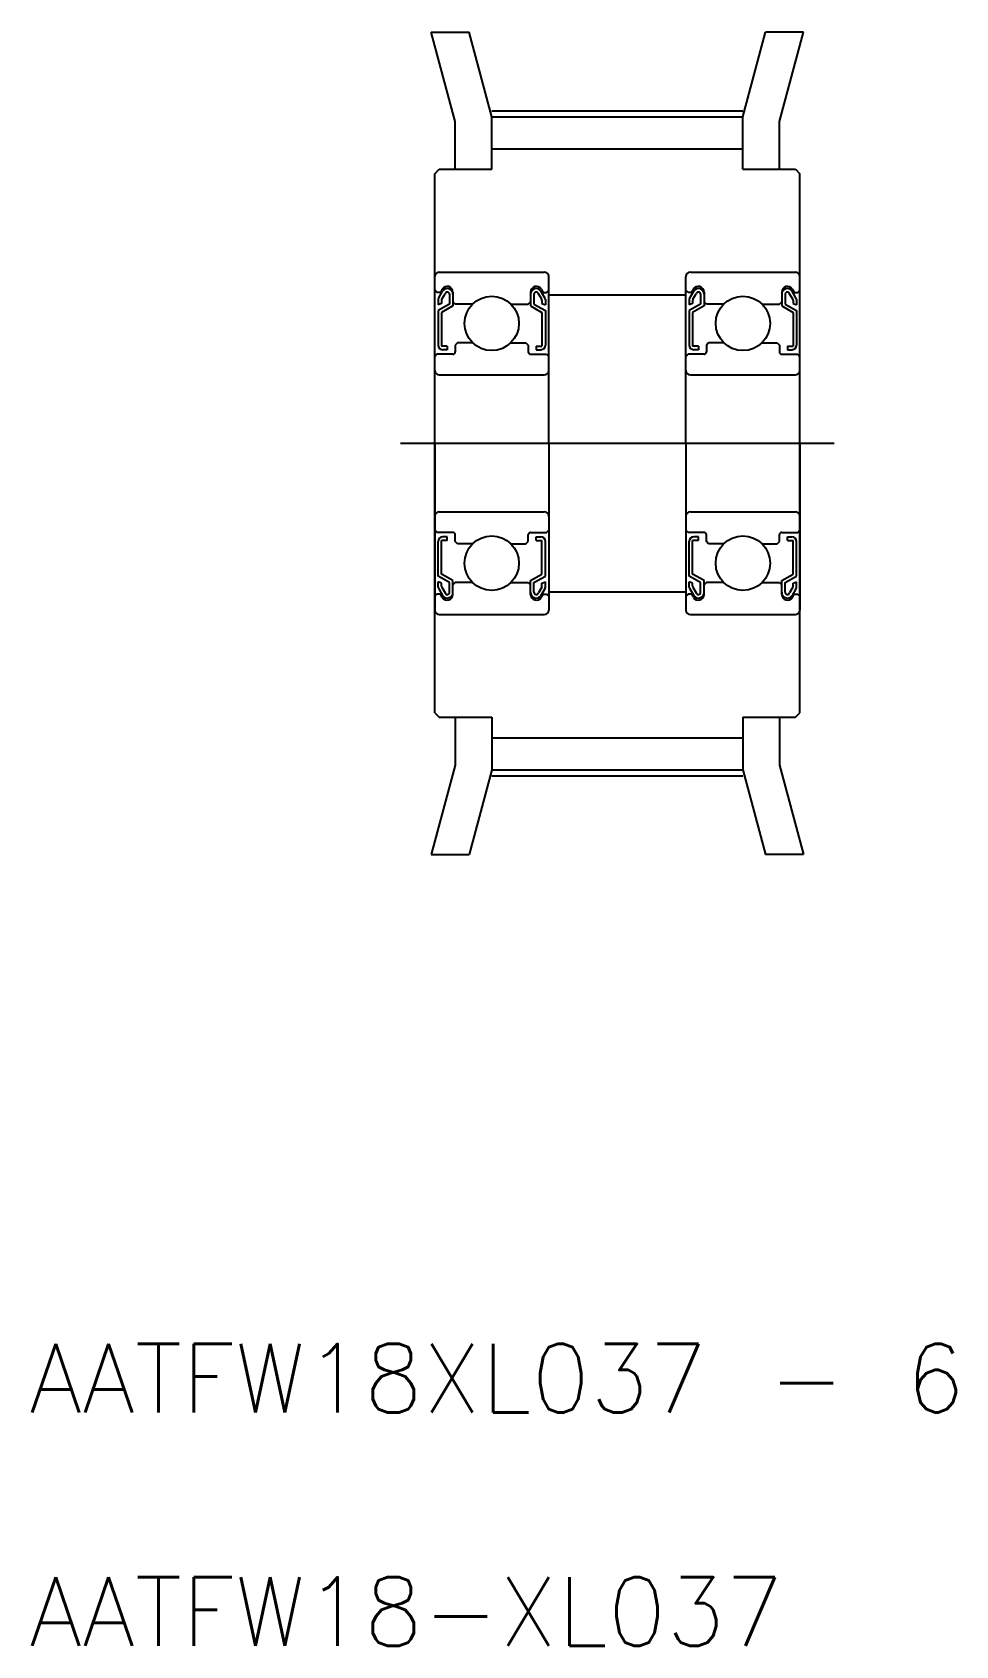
# Model space of a CAD drawing. Extents: x 22 to 62.4, y 0.3 to 71.
import ezdxf
from ezdxf.enums import TextEntityAlignment as Align

# ---------------------------------------------------------------- set-up
doc = ezdxf.new("R2010")
doc.units = 0
doc.linetypes.add('CENTER', pattern=[50.8, 31.75, -6.35, 6.35, -6.35])
doc.layers.get('0').update_dxf_attribs({"linetype": 'CONTINUOUS'})
doc.layers.add('CENTER', color=1, linetype='CONTINUOUS')
doc.styles.get("Standard").update_dxf_attribs({"font": 'txt.shx', "bigfont": 'bigfont.shx'})

msp = doc.modelspace()

# ---------------------------------------------------------------- linework, layer by layer
at = {"color": 7, "linetype": 'CONTINUOUS'}
for p, q in [((40.506, 67.061), (39.458, 70.971)), ((39.458, 70.971), (41.115, 70.971)), ((42.106, 67.271), (41.115, 70.971)), ((53.106, 67.271), (54.098, 70.971)), ((55.754, 70.971), (54.098, 70.971)), ((54.706, 67.061), (55.754, 70.971)), ((42.106, 67.271), (53.106, 67.271)), ((42.106, 64.971), (42.106, 67.271)), ((53.106, 64.971), (53.106, 67.271)), ((40.506, 64.971), (40.506, 67.061)), ((54.706, 64.971), (54.706, 67.061)), ((42.106, 65.871), (53.106, 65.871)), ((39.606, 64.771), (39.806, 64.971)), ((39.606, 41.171), (39.606, 64.771)), ((39.806, 64.971), (42.106, 64.971)), ((53.106, 64.971), (55.406, 64.971)), ((55.406, 64.971), (55.606, 64.771)), ((55.606, 41.171), (55.606, 64.771)), ((39.606, 52.971), (39.606, 60.271)), ((39.806, 60.471), (44.406, 60.471)), ((44.606, 52.971), (44.606, 60.271)), ((50.606, 52.971), (50.606, 60.271)), ((50.806, 60.471), (55.406, 60.471)), ((55.606, 52.971), (55.606, 60.271)), ((39.706, 59.571), (39.606, 59.671)), ((39.856, 59.571), (39.706, 59.571)), ((39.77, 59.318), (39.967, 59.66)), ((39.94, 59.716), (39.856, 59.571)), ((39.92, 59.278), (40.059, 59.519)), ((40.256, 59.496), (40.256, 59.071)), ((40.406, 59.591), (40.406, 59.171)), ((40.406, 59.496), (40.406, 58.985)), ((43.806, 59.591), (43.806, 59.171)), ((43.806, 59.496), (43.806, 58.985)), ((43.956, 59.496), (43.956, 59.071)), ((44.293, 59.278), (44.154, 59.519)), ((44.443, 59.318), (44.245, 59.66)), ((44.273, 59.716), (44.356, 59.571)), ((44.356, 59.571), (44.506, 59.571)), ((44.506, 59.571), (44.606, 59.671)), ((44.606, 59.471), (50.606, 59.471)), ((50.706, 59.571), (50.606, 59.671)), ((50.856, 59.571), (50.706, 59.571)), ((50.77, 59.318), (50.967, 59.66)), ((50.94, 59.716), (50.856, 59.571)), ((50.92, 59.278), (51.059, 59.519)), ((51.256, 59.496), (51.256, 59.071)), ((51.406, 59.591), (51.406, 59.171)), ((51.406, 59.496), (51.406, 58.985)), ((54.806, 59.591), (54.806, 59.171)), ((54.806, 59.496), (54.806, 58.985)), ((54.956, 59.496), (54.956, 59.071)), ((55.293, 59.278), (55.154, 59.519)), ((55.443, 59.318), (55.245, 59.66)), ((55.273, 59.716), (55.356, 59.571)), ((55.356, 59.571), (55.506, 59.571)), ((55.506, 59.571), (55.606, 59.671)), ((39.756, 59.268), (39.756, 59.035)), ((39.906, 59.09), (39.756, 59.035)), ((40.256, 59.071), (39.756, 58.783)), ((39.756, 58.783), (39.756, 57.271)), ((39.906, 59.228), (39.906, 59.09)), ((40.406, 58.985), (39.906, 58.696)), ((39.906, 58.696), (39.906, 57.221)), ((40.506, 59.071), (40.406, 59.171)), ((41.272, 59.071), (40.506, 59.071)), ((42.94, 59.071), (43.706, 59.071)), ((43.706, 59.071), (43.806, 59.171)), ((43.806, 58.985), (44.306, 58.696)), ((43.956, 59.071), (44.456, 58.783)), ((44.306, 59.228), (44.306, 59.09)), ((44.306, 59.09), (44.456, 59.035)), ((44.306, 58.696), (44.306, 57.221)), ((44.456, 59.268), (44.456, 59.035)), ((44.456, 58.783), (44.456, 57.271)), ((50.756, 59.268), (50.756, 59.035)), ((50.906, 59.09), (50.756, 59.035)), ((51.256, 59.071), (50.756, 58.783)), ((50.756, 58.783), (50.756, 57.271)), ((50.906, 59.228), (50.906, 59.09)), ((51.406, 58.985), (50.906, 58.696)), ((50.906, 58.696), (50.906, 57.221)), ((51.506, 59.071), (51.406, 59.171)), ((52.272, 59.071), (51.506, 59.071)), ((53.94, 59.071), (54.706, 59.071)), ((54.706, 59.071), (54.806, 59.171)), ((54.806, 58.985), (55.306, 58.696)), ((54.956, 59.071), (55.456, 58.783)), ((55.306, 59.228), (55.306, 59.09)), ((55.306, 59.09), (55.456, 59.035)), ((55.306, 58.696), (55.306, 57.221)), ((55.456, 59.268), (55.456, 59.035)), ((55.456, 58.783), (55.456, 57.271)), ((40.606, 57.371), (40.506, 57.271)), ((40.506, 57.271), (40.506, 56.971)), ((41.272, 57.371), (40.606, 57.371)), ((42.94, 57.371), (43.606, 57.371)), ((43.606, 57.371), (43.706, 57.271)), ((43.706, 57.271), (43.706, 56.971)), ((51.606, 57.371), (51.506, 57.271)), ((51.506, 57.271), (51.506, 56.971)), ((52.272, 57.371), (51.606, 57.371)), ((53.94, 57.371), (54.606, 57.371)), ((54.606, 57.371), (54.706, 57.271)), ((54.706, 57.271), (54.706, 56.971)), ((39.706, 56.871), (39.606, 56.771)), ((39.606, 56.621), (39.606, 56.621)), ((40.406, 56.871), (39.706, 56.871)), ((40.156, 57.221), (39.906, 57.221)), ((40.156, 57.071), (39.956, 57.071)), ((40.156, 57.221), (40.156, 57.071)), ((43.806, 56.871), (44.506, 56.871)), ((44.056, 57.221), (44.056, 57.071)), ((44.056, 57.221), (44.306, 57.221)), ((44.056, 57.071), (44.256, 57.071)), ((44.506, 56.871), (44.606, 56.771)), ((50.706, 56.871), (50.606, 56.771)), ((50.606, 56.621), (50.606, 56.621)), ((51.406, 56.871), (50.706, 56.871)), ((51.156, 57.221), (50.906, 57.221)), ((51.156, 57.071), (50.956, 57.071)), ((51.156, 57.221), (51.156, 57.071)), ((54.806, 56.871), (55.506, 56.871)), ((55.056, 57.221), (55.306, 57.221)), ((55.056, 57.221), (55.056, 57.071)), ((55.056, 57.071), (55.256, 57.071)), ((55.506, 56.871), (55.606, 56.771)), ((39.806, 55.971), (44.406, 55.971)), ((50.806, 55.971), (55.406, 55.971)), ((39.606, 54.796), (39.606, 54.796)), ((50.606, 54.796), (50.606, 54.796)), ((39.606, 52.971), (39.606, 45.671)), ((44.606, 52.971), (44.606, 45.671)), ((50.606, 52.971), (50.606, 45.671)), ((55.606, 52.971), (55.606, 45.671)), ((39.806, 49.971), (44.406, 49.971)), ((50.806, 49.971), (55.406, 49.971)), ((39.706, 49.071), (39.606, 49.171)), ((40.406, 49.071), (39.706, 49.071)), ((40.156, 48.871), (39.956, 48.871)), ((40.156, 48.721), (40.156, 48.871)), ((40.506, 48.671), (40.506, 48.971)), ((43.706, 48.671), (43.706, 48.971)), ((43.806, 49.071), (44.506, 49.071)), ((44.056, 48.721), (44.056, 48.871)), ((44.056, 48.871), (44.256, 48.871)), ((44.506, 49.071), (44.606, 49.171)), ((50.706, 49.071), (50.606, 49.171)), ((51.406, 49.071), (50.706, 49.071)), ((51.156, 48.871), (50.956, 48.871)), ((51.156, 48.721), (51.156, 48.871)), ((51.506, 48.671), (51.506, 48.971)), ((54.706, 48.671), (54.706, 48.971)), ((54.806, 49.071), (55.506, 49.071)), ((55.056, 48.871), (55.256, 48.871)), ((55.056, 48.721), (55.056, 48.871)), ((55.506, 49.071), (55.606, 49.171)), ((39.756, 47.16), (39.756, 48.671)), ((40.156, 48.721), (39.906, 48.721)), ((39.906, 47.247), (39.906, 48.721)), ((40.606, 48.571), (40.506, 48.671)), ((41.272, 48.571), (40.606, 48.571)), ((42.94, 48.571), (43.606, 48.571)), ((43.606, 48.571), (43.706, 48.671)), ((44.056, 48.721), (44.306, 48.721)), ((44.306, 47.247), (44.306, 48.721)), ((44.456, 47.16), (44.456, 48.671)), ((50.756, 47.16), (50.756, 48.671)), ((50.906, 47.247), (50.906, 48.721)), ((51.156, 48.721), (50.906, 48.721)), ((51.606, 48.571), (51.506, 48.671)), ((52.272, 48.571), (51.606, 48.571)), ((53.94, 48.571), (54.606, 48.571)), ((54.606, 48.571), (54.706, 48.671)), ((55.056, 48.721), (55.306, 48.721)), ((55.306, 47.247), (55.306, 48.721)), ((55.456, 47.16), (55.456, 48.671)), ((40.256, 46.871), (39.756, 47.16)), ((39.756, 46.675), (39.756, 46.908)), ((39.906, 46.853), (39.756, 46.908)), ((40.406, 46.958), (39.906, 47.247)), ((39.906, 46.715), (39.906, 46.853)), ((39.92, 46.665), (40.059, 46.424)), ((40.256, 46.446), (40.256, 46.871)), ((40.406, 46.446), (40.406, 46.958)), ((40.506, 46.871), (40.406, 46.771)), ((40.406, 46.352), (40.406, 46.771)), ((41.272, 46.871), (40.506, 46.871)), ((42.94, 46.871), (43.706, 46.871)), ((43.706, 46.871), (43.806, 46.771)), ((43.806, 46.958), (44.306, 47.247)), ((43.806, 46.446), (43.806, 46.958)), ((43.806, 46.352), (43.806, 46.771)), ((43.956, 46.871), (44.456, 47.16)), ((43.956, 46.446), (43.956, 46.871)), ((44.293, 46.665), (44.154, 46.424)), ((44.306, 46.853), (44.456, 46.908)), ((44.306, 46.715), (44.306, 46.853)), ((44.456, 46.675), (44.456, 46.908)), ((51.256, 46.871), (50.756, 47.16)), ((50.906, 46.853), (50.756, 46.908)), ((50.756, 46.675), (50.756, 46.908)), ((51.406, 46.958), (50.906, 47.247)), ((50.906, 46.715), (50.906, 46.853)), ((50.92, 46.665), (51.059, 46.424)), ((51.256, 46.446), (51.256, 46.871)), ((51.406, 46.446), (51.406, 46.958)), ((51.506, 46.871), (51.406, 46.771)), ((51.406, 46.352), (51.406, 46.771)), ((52.272, 46.871), (51.506, 46.871)), ((53.94, 46.871), (54.706, 46.871)), ((54.706, 46.871), (54.806, 46.771)), ((54.806, 46.958), (55.306, 47.247)), ((54.806, 46.446), (54.806, 46.958)), ((54.806, 46.352), (54.806, 46.771)), ((54.956, 46.871), (55.456, 47.16)), ((54.956, 46.446), (54.956, 46.871)), ((55.293, 46.665), (55.154, 46.424)), ((55.306, 46.853), (55.456, 46.908)), ((55.306, 46.715), (55.306, 46.853)), ((55.456, 46.675), (55.456, 46.908)), ((39.706, 46.371), (39.606, 46.271)), ((39.856, 46.371), (39.706, 46.371)), ((39.77, 46.625), (39.967, 46.283)), ((39.94, 46.227), (39.856, 46.371)), ((44.443, 46.625), (44.245, 46.283)), ((44.273, 46.227), (44.356, 46.371)), ((44.356, 46.371), (44.506, 46.371)), ((44.506, 46.371), (44.606, 46.271)), ((44.606, 46.471), (50.606, 46.471)), ((50.706, 46.371), (50.606, 46.271)), ((50.856, 46.371), (50.706, 46.371)), ((50.77, 46.625), (50.967, 46.283)), ((50.94, 46.227), (50.856, 46.371)), ((55.443, 46.625), (55.245, 46.283)), ((55.273, 46.227), (55.356, 46.371)), ((55.356, 46.371), (55.506, 46.371)), ((55.506, 46.371), (55.606, 46.271)), ((39.806, 45.471), (44.406, 45.471)), ((50.806, 45.471), (55.406, 45.471)), ((39.606, 41.171), (39.806, 40.971)), ((55.406, 40.971), (55.606, 41.171)), ((39.806, 40.971), (42.106, 40.971)), ((40.506, 40.971), (40.506, 38.882)), ((42.106, 40.971), (42.106, 38.671)), ((53.106, 40.971), (55.406, 40.971)), ((53.106, 40.971), (53.106, 38.671)), ((54.706, 40.971), (54.706, 38.882)), ((42.106, 40.071), (53.106, 40.071)), ((40.506, 38.882), (39.458, 34.971)), ((54.706, 38.882), (55.754, 34.971)), ((42.106, 38.671), (41.115, 34.971)), ((42.106, 38.671), (53.106, 38.671)), ((53.106, 38.671), (54.098, 34.971)), ((39.458, 34.971), (41.115, 34.971)), ((55.754, 34.971), (54.098, 34.971))]:
    msp.add_line(p, q, dxfattribs=at)
for centre in [(42.106, 58.221), (53.106, 58.221), (42.106, 47.721), (53.106, 47.721)]:
    msp.add_circle(centre, 1.191, dxfattribs=at)
for centre, radius, start, end in [((39.806, 60.271), 0.2, 90, 180), ((44.406, 60.271), 0.2, 0, 90), ((50.806, 60.271), 0.2, 90, 180), ((55.406, 60.271), 0.2, 0, 90), ((40.156, 59.591), 0.25, 359.99956, 150.00021), ((40.156, 59.496), 0.25, 0, 139.19441), ((40.156, 59.496), 0.1, 0, 167.12492), ((44.056, 59.591), 0.25, 29.99979, 180.00044), ((44.056, 59.496), 0.25, 40.80559, 180), ((44.056, 59.496), 0.1, 12.87508, 180), ((51.156, 59.591), 0.25, 359.99956, 150.00021), ((51.156, 59.496), 0.25, 0, 139.19441), ((51.156, 59.496), 0.1, 0, 167.12492), ((55.056, 59.591), 0.25, 29.99979, 180.00044), ((55.056, 59.496), 0.25, 40.80559, 180), ((55.056, 59.496), 0.1, 12.87508, 180), ((39.856, 59.268), 0.1, 150.00032, 180.0006), ((40.006, 59.228), 0.1, 150.00032, 180.0006), ((44.206, 59.228), 0.1, 359.9994, 29.99968), ((44.356, 59.268), 0.1, 359.9994, 29.99968), ((50.856, 59.268), 0.1, 150.00032, 180.0006), ((51.006, 59.228), 0.1, 150.00032, 180.0006), ((55.206, 59.228), 0.1, 359.9994, 29.99968), ((55.356, 59.268), 0.1, 359.9994, 29.99968), ((39.956, 57.271), 0.2, 180.00032, 270.00031), ((44.256, 57.271), 0.2, 269.99969, 359.99968), ((50.956, 57.271), 0.2, 180.00032, 270.00031), ((55.256, 57.271), 0.2, 269.99969, 359.99968), ((40.406, 56.971), 0.1, 270.00058, 0), ((43.806, 56.971), 0.1, 180, 269.99942), ((51.406, 56.971), 0.1, 270.00058, 0), ((54.806, 56.971), 0.1, 180, 269.99942), ((39.806, 56.171), 0.2, 180, 270), ((44.406, 56.171), 0.2, 270, 0), ((50.806, 56.171), 0.2, 180, 270), ((55.406, 56.171), 0.2, 270, 0), ((39.806, 49.771), 0.2, 90, 180), ((44.406, 49.771), 0.2, 0, 90), ((50.806, 49.771), 0.2, 90, 180), ((55.406, 49.771), 0.2, 0, 90), ((39.956, 48.671), 0.2, 89.99969, 179.99968), ((40.406, 48.971), 0.1, 0, 89.99942), ((43.806, 48.971), 0.1, 90.00058, 180), ((44.256, 48.671), 0.2, 0.00032, 90.00031), ((50.956, 48.671), 0.2, 89.99969, 179.99968), ((51.406, 48.971), 0.1, 0, 89.99942), ((54.806, 48.971), 0.1, 90.00058, 180), ((55.256, 48.671), 0.2, 0.00032, 90.00031), ((39.856, 46.675), 0.1, 179.9994, 209.99968), ((40.006, 46.715), 0.1, 179.9994, 209.99968), ((44.206, 46.715), 0.1, 330.00032, 0.0006), ((44.356, 46.675), 0.1, 330.00032, 0.0006), ((50.856, 46.675), 0.1, 179.9994, 209.99968), ((51.006, 46.715), 0.1, 179.9994, 209.99968), ((55.206, 46.715), 0.1, 330.00032, 0.0006), ((55.356, 46.675), 0.1, 330.00032, 0.0006), ((40.156, 46.352), 0.25, 209.99979, 0.00044), ((40.156, 46.446), 0.25, 220.80559, 0), ((40.156, 46.446), 0.1, 192.87508, 0), ((44.056, 46.446), 0.25, 180, 319.19441), ((44.056, 46.352), 0.25, 179.99956, 330.00021), ((44.056, 46.446), 0.1, 180, 347.12492), ((51.156, 46.352), 0.25, 209.99979, 0.00044), ((51.156, 46.446), 0.25, 220.80559, 0), ((51.156, 46.446), 0.1, 192.87508, 0), ((55.056, 46.446), 0.25, 180, 319.19441), ((55.056, 46.352), 0.25, 179.99956, 330.00021), ((55.056, 46.446), 0.1, 180, 347.12492), ((39.806, 45.671), 0.2, 180, 270), ((44.406, 45.671), 0.2, 270, 0), ((50.806, 45.671), 0.2, 180, 270), ((55.406, 45.671), 0.2, 270, 0)]:
    msp.add_arc(centre, radius, start, end, dxfattribs=at)
at = {"layer": 'CENTER', "color": 1, "linetype": 'CENTER'}
for p, q in [((42.106, 67.526), (53.106, 67.526)), ((38.106, 52.971), (57.106, 52.971)), ((42.106, 38.416), (53.106, 38.416))]:
    msp.add_line(p, q, dxfattribs=at)

# ---------------------------------------------------------------- texts
at = {"color": 7, "linetype": 'CONTINUOUS'}
for s, p in [('AATFW18XL037 - 6', (21.852, 9.634)), ('AATFW18-XL037', (21.852, -0.586))]:
    msp.add_text(s, height=3, dxfattribs=at).set_placement(p, align=Align.BOTTOM_LEFT)

doc.saveas('drawing.dxf')
